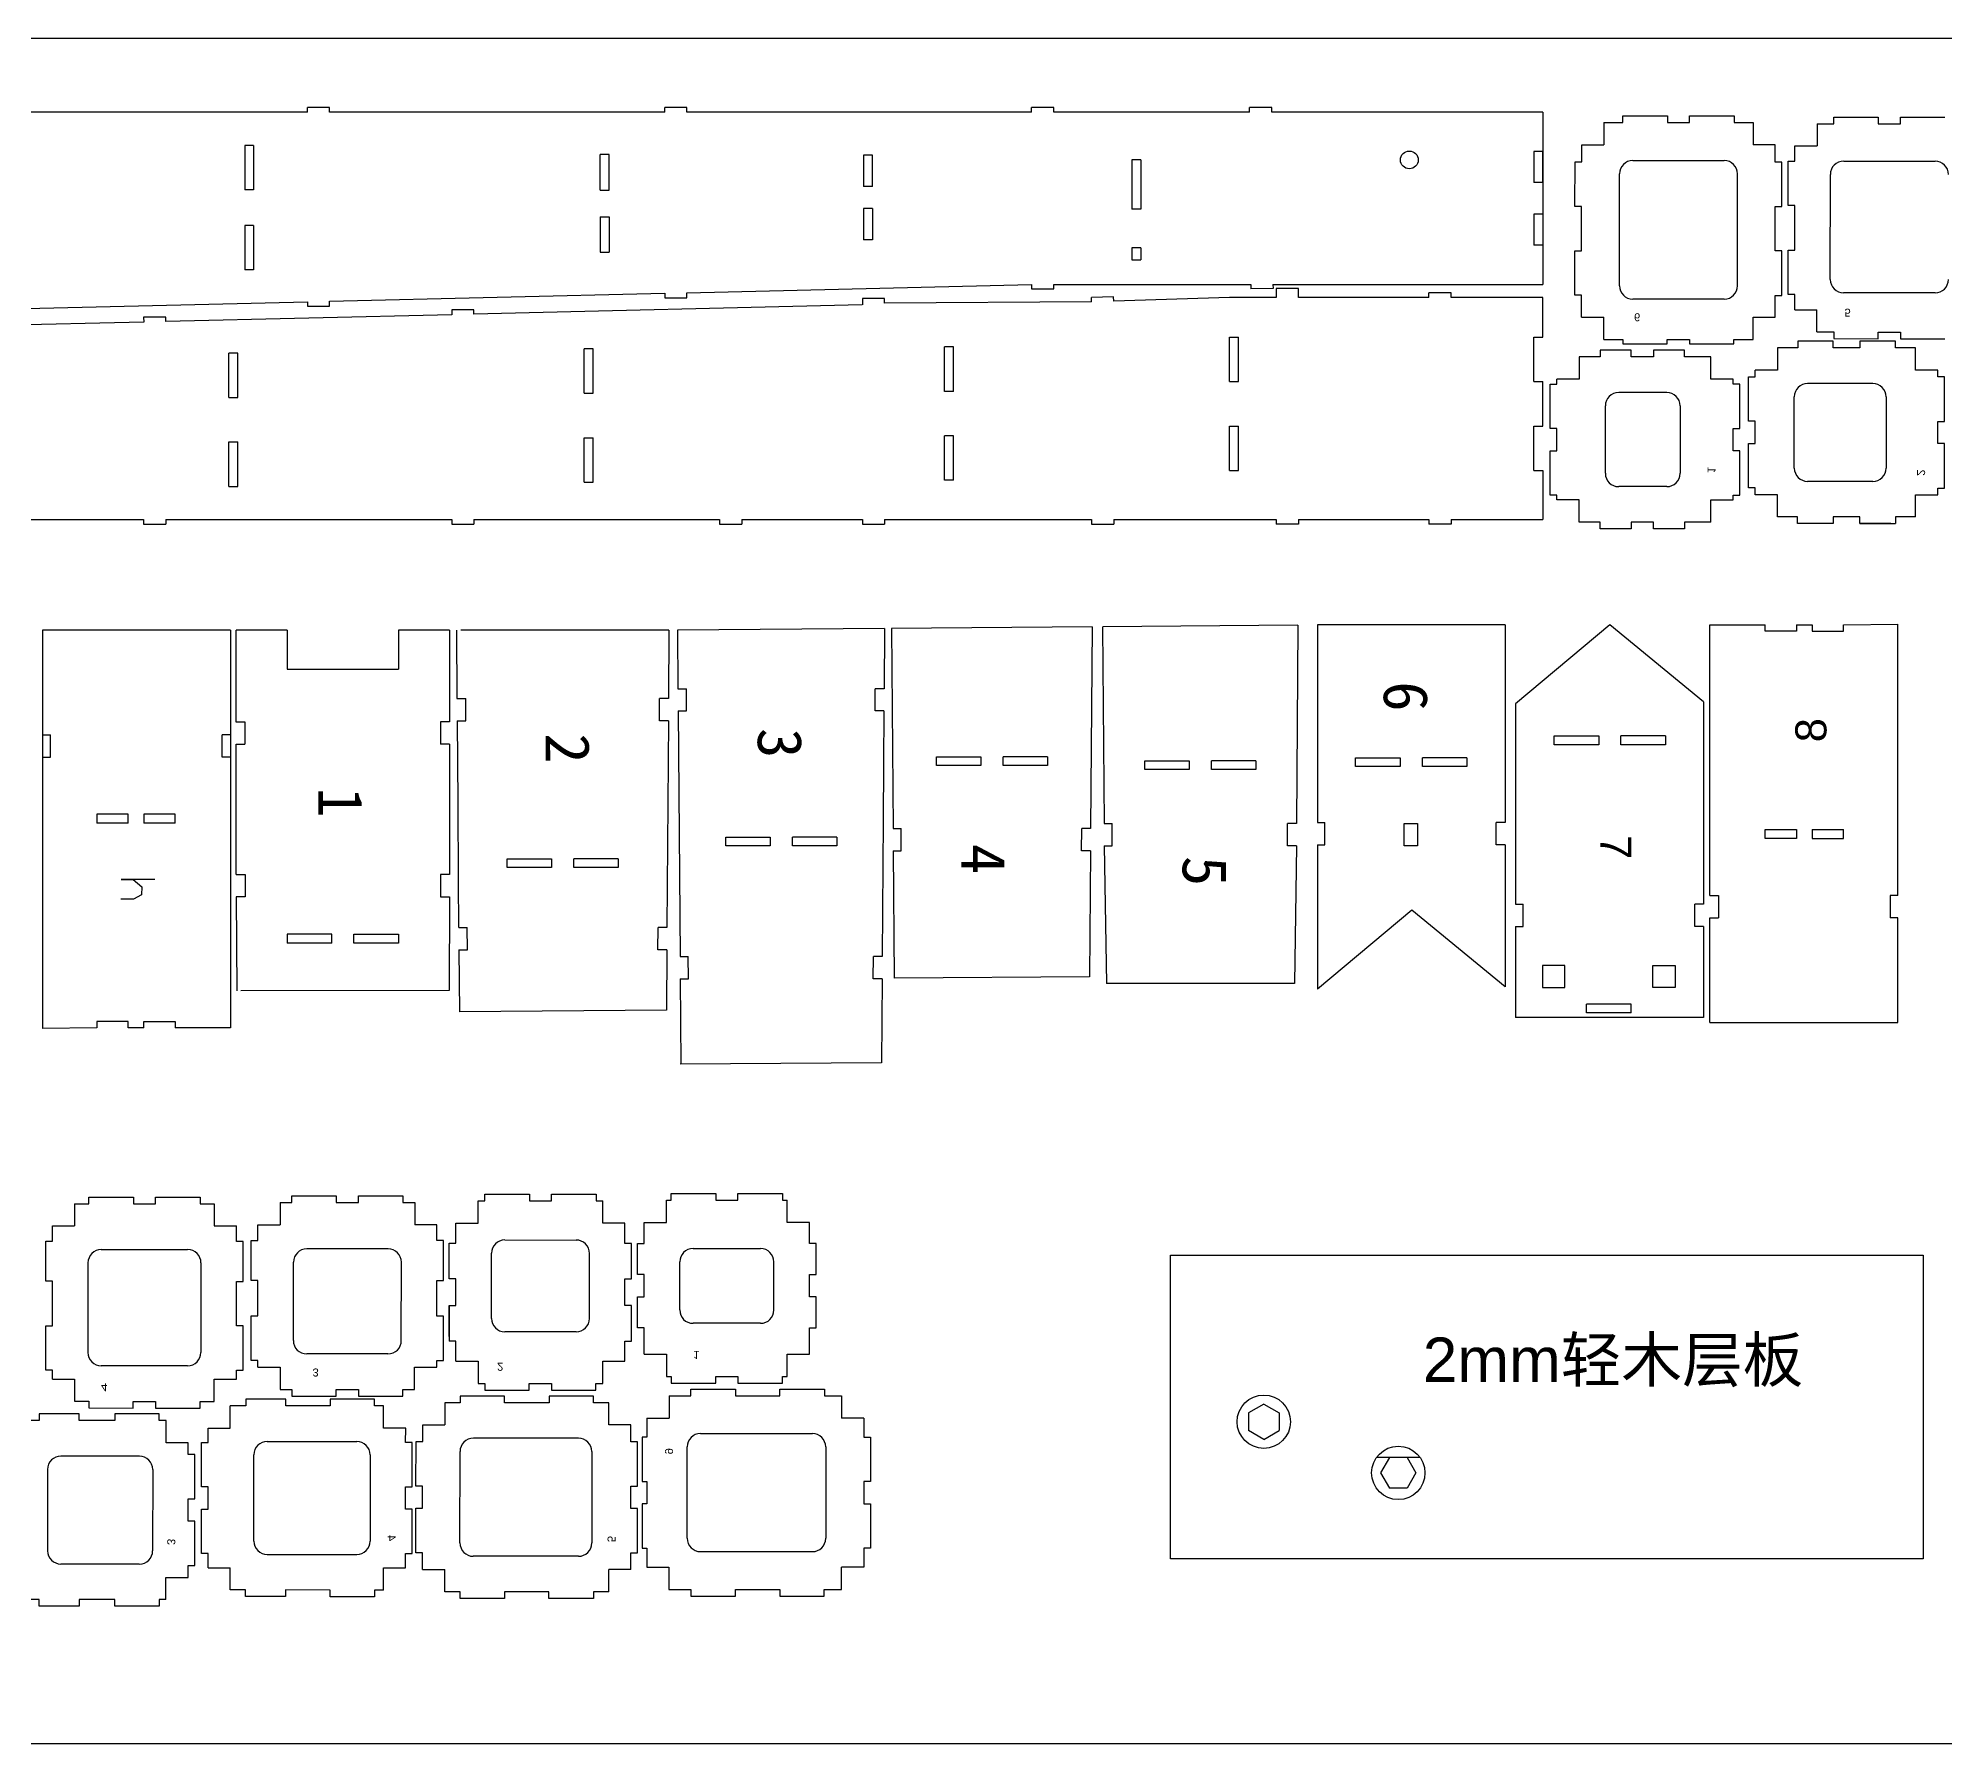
# Model space of a CAD drawing. Header units: inches. Extents: x -74 to 1322, y -431 to 389.
# Drawn here: x 376.8 to 805.8, y 5.2 to 389 of the extents above; entities that cross this region are included whole.
import ezdxf

# ---------------------------------------------------------------- set-up
doc = ezdxf.new("R2010")
doc.units = ezdxf.units.IN
doc.header["$MEASUREMENT"] = 0
doc.layers.add('7', color=7, linetype='Continuous')
doc.layers.add('LAYER01', color=7, linetype='Continuous')
doc.styles.get("Standard").update_dxf_attribs({"font": 'arial.ttf'})
doc.styles.add('样式_40', font='txt', dxfattribs={"height": 10})

# ---------------------------------------------------------------- blocks, each defined once
blk = doc.blocks.new('*U1')
at = {"color": 242, "linetype": 'ByBlock', "style": '样式_40'}
blk.add_text('1', height=10, dxfattribs=at).set_placement((9540.51, 20139.99))
blk = doc.blocks.new('*U2')
at = {"color": 242, "linetype": 'ByBlock', "style": '样式_40'}
blk.add_text('2', height=10, dxfattribs=at).set_placement((9609.48, 20141.63))
blk = doc.blocks.new('*U3')
at = {"color": 242, "linetype": 'ByBlock', "style": '样式_40'}
blk.add_text('3', height=10, dxfattribs=at).set_placement((9694.21, 20140.32))
blk = doc.blocks.new('*U4')
at = {"color": 242, "linetype": 'ByBlock', "style": '样式_40'}
blk.add_text('4', height=10, dxfattribs=at).set_placement((9818.36, 20138.68))
blk = doc.blocks.new('*U5')
at = {"color": 242, "linetype": 'ByBlock', "style": '样式_40'}
blk.add_text('5', height=10, dxfattribs=at).set_placement((9900.14, 20141.63))
blk = doc.blocks.new('*U6')
at = {"color": 242, "linetype": 'ByBlock', "style": '样式_40'}
blk.add_text('6', height=10, dxfattribs=at).set_placement((9941.52, 20139.43))
blk = doc.blocks.new('*U7')
at = {"color": 244, "linetype": 'ByBlock'}
blk.add_text('7', height=7, dxfattribs=at).set_placement((10040.3, 20143.56))
blk = doc.blocks.new('*U15')
at = {"color": 244, "linetype": 'ByBlock'}
blk.add_text('8', height=7, dxfattribs=at).set_placement((10144.36, 20140.54))
blk = doc.blocks.new('*U16')
at = {"color": 244, "linetype": 'ByBlock'}
blk.add_text('3', height=1.8, dxfattribs=at).set_placement((9871.87, 19888.5))
blk = doc.blocks.new('*U17')
at = {"color": 244, "linetype": 'ByBlock'}
blk.add_text('4', height=1.8, dxfattribs=at).set_placement((9789.99, 19889.16))
blk = doc.blocks.new('*U20')
at = {"color": 244, "linetype": 'ByBlock'}
blk.add_text('2', height=1.8, dxfattribs=at).set_placement((9952.85, 19888.57))
blk = doc.blocks.new('*U21')
at = {"color": 244, "linetype": 'ByBlock'}
blk.add_text('1', height=1.8, dxfattribs=at).set_placement((10014.31, 19887.47))
blk = doc.blocks.new('*U18')
at = {"color": 244, "linetype": 'ByBlock'}
blk.add_text('5', height=1.8, dxfattribs=at).set_placement((9709.63, 19889.27))
blk = doc.blocks.new('*U19')
at = {"color": 244, "linetype": 'ByBlock'}
blk.add_text('6', height=1.8, dxfattribs=at).set_placement((9628.72, 19888.89))
blk = doc.blocks.new('*U24')
at = {"color": 244, "linetype": 'ByBlock'}
blk.add_text('5', height=1.8, dxfattribs=at).set_placement((9709.63, 19889.27))
blk = doc.blocks.new('*U25')
at = {"color": 244, "linetype": 'ByBlock'}
blk.add_text('6', height=1.8, dxfattribs=at).set_placement((9628.72, 19888.89))
blk = doc.blocks.new('*U26')
at = {"color": 244, "linetype": 'ByBlock'}
blk.add_text('2', height=1.8, dxfattribs=at).set_placement((9952.85, 19888.57))
blk = doc.blocks.new('*U27')
at = {"color": 244, "linetype": 'ByBlock'}
blk.add_text('1', height=1.8, dxfattribs=at).set_placement((10014.31, 19887.47))

msp = doc.modelspace()

# ---------------------------------------------------------------- linework, layer by layer
for p, q in [((437.41, 372.36), (437.41, 373.36)), ((442.41, 373.36), (437.41, 373.36)), ((442.41, 372.36), (442.41, 373.36)), ((517.8, 372.36), (517.8, 373.36)), ((522.8, 373.36), (517.8, 373.36)), ((522.8, 372.36), (522.8, 373.36)), ((600.32, 372.36), (600.32, 373.36)), ((605.32, 373.36), (600.32, 373.36)), ((605.32, 372.36), (605.32, 373.36)), ((649.38, 372.36), (649.38, 373.36)), ((654.38, 373.36), (649.38, 373.36)), ((654.38, 372.36), (654.38, 373.36)), ((437.41, 372.36), (364.45, 372.36)), ((517.8, 372.36), (442.41, 372.36)), ((600.32, 372.36), (522.8, 372.36)), ((649.38, 372.36), (605.32, 372.36)), ((715.33, 372.36), (654.38, 372.36)), ((715.33, 372.36), (715.33, 365.2)), ((729.08, 370.01), (733.36, 370.01)), ((729.08, 370.01), (729.08, 365.01)), ((733.36, 370.01), (733.36, 371.51)), ((733.36, 371.51), (743.36, 371.5)), ((743.36, 371.5), (743.36, 370)), ((743.36, 370), (748.36, 370)), ((748.36, 370), (748.36, 371.5)), ((748.36, 371.5), (758.36, 371.5)), ((758.36, 371.5), (758.36, 370)), ((758.36, 370), (762.64, 370)), ((762.64, 370), (762.64, 365)), ((777.02, 369.74), (780.8, 369.74)), ((777.02, 369.74), (777.02, 364.74)), ((780.8, 369.74), (780.8, 371.24)), ((780.8, 371.24), (790.8, 371.24)), ((790.8, 371.24), (790.8, 369.74)), ((790.8, 369.74), (795.8, 369.73)), ((795.8, 369.73), (795.8, 371.23)), ((795.8, 371.23), (805.8, 371.23)), ((423.3, 364.86), (423.3, 354.86)), ((425.3, 364.86), (423.3, 364.86)), ((425.3, 364.86), (425.3, 354.86)), ((724.08, 365.01), (729.08, 365.01)), ((724.08, 361.15), (724.08, 365.01)), ((767.64, 365), (762.64, 365)), ((767.64, 361.13), (767.64, 365)), ((772.02, 364.74), (777.02, 364.74)), ((772.02, 361.32), (772.02, 364.74)), ((624.88, 361.6), (622.88, 361.6)), ((722.57, 351.15), (722.58, 361.15)), ((722.58, 361.15), (724.08, 361.15)), ((735.58, 361.45), (756.14, 361.45)), ((769.14, 361.13), (767.64, 361.13)), ((769.13, 351.13), (769.14, 361.13)), ((770.51, 351.32), (770.52, 361.32)), ((770.52, 361.32), (772.02, 361.32)), ((783.02, 361.33), (803.58, 361.32)), ((715.33, 356.53), (713.33, 356.53)), ((732.57, 333.29), (732.58, 358.46)), ((759.13, 333.28), (759.14, 358.45)), ((780.01, 334.69), (780.02, 358.33)), ((425.3, 354.86), (423.3, 354.86)), ((503.27, 354.82), (505.27, 354.82)), ((564.52, 355.64), (562.52, 355.64)), ((503.27, 348.82), (505.27, 348.82)), ((564.52, 350.64), (562.52, 350.64)), ((715.33, 349.42), (713.33, 349.42)), ((724.07, 351.15), (722.57, 351.15)), ((724.07, 341.15), (724.07, 351.15)), ((767.63, 341.13), (767.63, 351.13)), ((767.63, 351.13), (769.13, 351.13)), ((772.01, 351.32), (770.51, 351.32)), ((772.01, 341.32), (772.01, 351.32)), ((425.3, 346.86), (423.3, 346.86)), ((423.3, 346.86), (423.3, 336.86)), ((425.3, 346.86), (425.3, 336.86)), ((624.88, 341.83), (622.88, 341.83)), ((722.57, 331.15), (722.57, 341.15)), ((722.57, 341.15), (724.07, 341.15)), ((769.13, 341.13), (767.63, 341.13)), ((769.13, 331.13), (769.13, 341.13)), ((770.51, 331.32), (770.51, 341.32)), ((770.51, 341.32), (772.01, 341.32)), ((425.3, 336.86), (423.3, 336.86)), ((618.77, 330.83), (613.77, 330.67)), ((618.77, 330.83), (613.77, 330.67)), ((613.8, 329.67), (613.77, 330.67)), ((613.8, 329.67), (613.77, 330.67)), ((618.8, 329.83), (618.77, 330.83)), ((644.88, 330.67), (618.8, 329.83)), ((655.36, 330.67), (644.88, 330.67)), ((649.62, 333.59), (649.64, 332.59)), ((654.64, 332.67), (649.64, 332.59)), ((654.62, 333.59), (654.64, 332.67)), ((660.35, 332.67), (655.36, 332.67)), ((655.36, 332.67), (655.36, 330.67)), ((660.35, 330.67), (660.35, 332.67)), ((689.69, 330.67), (660.35, 330.67)), ((694.69, 331.67), (689.69, 331.67)), ((689.69, 330.67), (689.69, 331.67)), ((694.69, 330.67), (694.69, 331.67)), ((715.33, 330.67), (694.69, 330.67)), ((715.33, 321.73), (715.33, 330.67)), ((724.07, 331.15), (722.57, 331.15)), ((724.07, 326.21), (724.07, 331.15)), ((767.63, 326.19), (767.63, 331.13)), ((767.63, 331.13), (769.13, 331.13)), ((772.01, 331.32), (770.51, 331.32)), ((772.01, 327.89), (772.01, 331.32)), ((803.57, 331.68), (783.01, 331.69)), ((613.8, 329.67), (567.26, 329.39)), ((724.07, 326.21), (729.07, 326.21)), ((729.06, 321.21), (729.07, 326.21)), ((756.13, 330.28), (735.57, 330.28)), ((762.62, 321.19), (762.63, 326.19)), ((762.63, 326.19), (767.63, 326.19)), ((772.01, 327.89), (777.01, 327.89)), ((777, 322.89), (777.01, 327.89)), ((644.88, 321.73), (646.88, 321.73)), ((644.88, 311.73), (644.88, 321.73)), ((646.88, 311.73), (646.88, 321.73)), ((713.33, 321.73), (715.33, 321.73)), ((713.33, 311.73), (713.33, 321.73)), ((777, 322.89), (780.78, 322.89)), ((780.78, 322.89), (780.78, 321.39)), ((790.78, 321.38), (790.78, 322.88)), ((790.78, 322.88), (795.78, 322.88)), ((795.78, 322.88), (795.78, 321.38)), ((419.74, 308.14), (419.74, 318.14)), ((421.74, 308.14), (421.74, 318.14)), ((499.7, 309.1), (499.7, 319.1)), ((501.7, 309.1), (501.7, 319.1)), ((582.74, 319.53), (580.74, 319.53)), ((580.74, 309.53), (580.74, 319.53)), ((582.74, 309.53), (582.74, 319.53)), ((735.24, 318.77), (728.24, 318.77)), ((728.24, 318.77), (728.24, 317.27)), ((729.06, 321.21), (733.34, 321.2)), ((733.34, 321.2), (733.34, 320.2)), ((733.34, 320.2), (743.34, 320.2)), ((735.24, 317.27), (735.24, 318.77)), ((747.24, 318.77), (740.24, 318.77)), ((740.24, 318.77), (740.24, 317.27)), ((743.34, 320.2), (743.34, 321.2)), ((743.34, 321.2), (748.34, 321.2)), ((747.24, 317.27), (747.24, 318.77)), ((748.34, 321.2), (748.34, 320.2)), ((748.34, 320.2), (758.34, 320.2)), ((758.34, 320.2), (758.34, 321.2)), ((758.34, 321.2), (762.62, 321.19)), ((768.13, 319.3), (768.12, 314.3)), ((772.67, 319.3), (768.13, 319.3)), ((780.67, 320.79), (772.67, 320.8)), ((772.67, 320.8), (772.67, 319.3)), ((780.67, 319.29), (780.67, 320.79)), ((786.67, 319.29), (780.67, 319.29)), ((780.78, 321.39), (790.78, 321.38)), ((794.67, 320.79), (786.67, 320.79)), ((786.67, 320.79), (786.67, 319.29)), ((794.67, 319.29), (794.67, 320.79)), ((799.19, 319.29), (794.67, 319.29)), ((795.78, 321.38), (805.78, 321.38)), ((799.18, 314.29), (799.19, 319.29)), ((728.24, 317.27), (723.52, 317.27)), ((723.52, 317.27), (723.52, 312.27)), ((740.24, 317.27), (735.24, 317.27)), ((753.15, 317.27), (747.24, 317.27)), ((753.15, 312.27), (753.15, 317.27)), ((768.12, 314.3), (763.12, 314.3)), ((763.12, 312.79), (763.12, 314.3)), ((804.18, 314.29), (799.18, 314.29)), ((804.18, 312.78), (804.18, 314.29)), ((499.7, 309.1), (501.7, 309.1)), ((582.74, 309.53), (580.74, 309.53)), ((644.88, 311.73), (646.88, 311.73)), ((713.33, 311.73), (715.33, 311.73)), ((715.33, 301.73), (715.33, 311.73)), ((717.02, 301.18), (717.02, 311.18)), ((717.02, 311.18), (718.52, 311.18)), ((723.52, 312.27), (718.52, 312.27)), ((718.52, 311.18), (718.52, 312.27)), ((743.21, 309.27), (732.4, 309.27)), ((758.15, 312.27), (753.15, 312.27)), ((758.15, 311.18), (758.15, 312.27)), ((759.65, 311.18), (758.15, 311.18)), ((759.65, 301.18), (759.65, 311.18)), ((761.62, 302.79), (761.62, 312.79)), ((761.62, 312.79), (763.12, 312.79)), ((789.57, 311.29), (774.92, 311.3)), ((805.68, 312.78), (804.18, 312.78)), ((805.68, 302.78), (805.68, 312.78)), ((419.74, 308.14), (421.74, 308.14)), ((729.4, 291.09), (729.4, 306.27)), ((746.21, 306.27), (746.21, 291.09)), ((771.91, 292.28), (771.91, 308.3)), ((792.56, 308.29), (792.56, 292.27)), ((644.88, 291.73), (644.88, 301.73)), ((644.88, 301.73), (646.88, 301.73)), ((646.88, 291.73), (646.88, 301.73)), ((713.33, 291.73), (713.33, 301.73)), ((713.33, 301.73), (715.33, 301.73)), ((718.52, 301.18), (717.02, 301.18)), ((718.52, 296.18), (718.52, 301.18)), ((758.15, 296.18), (758.15, 301.18)), ((758.15, 301.18), (759.65, 301.18)), ((763.12, 302.79), (761.62, 302.79)), ((763.12, 297.79), (763.12, 302.79)), ((804.18, 297.78), (804.18, 302.78)), ((804.18, 302.78), (805.68, 302.78)), ((419.74, 288.14), (419.74, 298.14)), ((419.74, 298.14), (421.74, 298.14)), ((421.74, 288.14), (421.74, 298.14)), ((499.7, 289.1), (499.7, 299.1)), ((499.7, 299.1), (501.7, 299.1)), ((501.7, 289.1), (501.7, 299.1)), ((580.74, 289.53), (580.74, 299.53)), ((582.74, 299.53), (580.74, 299.53)), ((582.74, 289.53), (582.74, 299.53)), ((717.02, 286.18), (717.02, 296.18)), ((717.02, 296.18), (718.52, 296.18)), ((759.65, 296.18), (758.15, 296.18)), ((759.65, 286.18), (759.65, 296.18)), ((761.61, 287.79), (761.62, 297.79)), ((761.62, 297.79), (763.12, 297.79)), ((805.68, 297.78), (804.18, 297.78)), ((805.68, 287.78), (805.68, 297.78)), ((644.88, 291.73), (646.88, 291.73)), ((713.33, 291.73), (715.33, 291.73)), ((715.33, 291.73), (715.33, 280.67)), ((419.74, 288.14), (421.74, 288.14)), ((499.7, 289.1), (501.7, 289.1)), ((582.74, 289.53), (580.74, 289.53)), ((743.21, 288.09), (732.4, 288.09)), ((763.11, 287.79), (761.61, 287.79)), ((763.11, 286.28), (763.11, 287.79)), ((789.56, 289.27), (774.91, 289.28)), ((804.17, 286.27), (804.18, 287.78)), ((804.18, 287.78), (805.68, 287.78)), ((718.52, 286.18), (717.02, 286.18)), ((718.52, 285.09), (718.52, 286.18)), ((723.52, 285.09), (718.52, 285.09)), ((723.52, 280.09), (723.52, 285.09)), ((753.15, 280.09), (753.15, 285.09)), ((753.15, 285.09), (758.15, 285.09)), ((758.15, 285.09), (758.15, 286.18)), ((758.15, 286.18), (759.65, 286.18)), ((768.11, 286.28), (763.11, 286.28)), ((768.11, 281.28), (768.11, 286.28)), ((799.17, 281.27), (799.17, 286.27)), ((799.17, 286.27), (804.17, 286.27)), ((327.6, 280.67), (400.56, 280.67)), ((400.56, 280.67), (400.56, 279.67)), ((400.56, 279.67), (405.56, 279.67)), ((405.56, 280.67), (469.86, 280.67)), ((405.56, 280.67), (405.56, 279.67)), ((469.86, 280.67), (469.86, 279.67)), ((469.86, 279.67), (474.86, 279.67)), ((474.86, 280.67), (474.86, 279.67)), ((474.86, 280.67), (530.1, 280.67)), ((530.1, 280.67), (530.1, 279.67)), ((530.1, 279.67), (535.1, 279.67)), ((535.1, 280.67), (562.26, 280.67)), ((535.1, 280.67), (535.1, 279.67)), ((562.26, 280.67), (562.26, 279.67)), ((562.26, 279.67), (567.26, 279.67)), ((567.26, 280.67), (613.8, 280.67)), ((567.26, 280.67), (567.26, 279.67)), ((613.8, 280.67), (613.8, 279.67)), ((613.8, 279.67), (618.8, 279.67)), ((618.8, 280.67), (655.35, 280.67)), ((618.8, 280.67), (618.8, 279.67)), ((655.35, 280.67), (655.35, 279.67)), ((660.35, 279.67), (655.35, 279.67)), ((660.35, 280.67), (689.69, 280.67)), ((660.35, 280.67), (660.35, 279.67)), ((689.69, 280.67), (689.69, 279.67)), ((694.69, 279.67), (689.69, 279.67)), ((694.69, 280.67), (715.33, 280.67)), ((694.69, 280.67), (694.69, 279.67)), ((728.24, 280.09), (723.52, 280.09)), ((728.24, 278.59), (728.24, 280.09)), ((740.24, 280.09), (735.24, 280.09)), ((735.24, 280.09), (735.24, 278.59)), ((740.24, 278.59), (740.24, 280.09)), ((753.15, 280.09), (747.24, 280.09)), ((747.24, 280.09), (747.24, 278.59)), ((772.65, 281.28), (768.11, 281.28)), ((772.65, 279.78), (772.65, 281.28)), ((780.65, 279.77), (772.65, 279.78)), ((786.65, 281.27), (780.65, 281.27)), ((780.65, 281.27), (780.65, 279.77)), ((786.65, 279.77), (786.65, 281.27)), ((793.65, 279.77), (786.65, 279.77)), ((799.17, 281.27), (794.65, 281.27)), ((794.65, 281.27), (794.65, 279.77)), ((735.24, 278.59), (728.24, 278.59)), ((747.24, 278.59), (740.24, 278.59)), ((420.12, 255.81), (377.83, 255.81)), ((432.88, 255.81), (421.38, 255.81)), ((421.38, 235.18), (421.38, 255.81)), ((432.88, 255.81), (432.88, 247.01)), ((469.38, 255.81), (457.88, 255.81)), ((457.88, 255.81), (457.88, 247.01)), ((469.38, 255.81), (469.38, 235.18)), ((470.96, 255.81), (471.04, 240.42)), ((518.73, 255.83), (471.9, 255.82)), ((518.73, 255.83), (518.66, 240.42)), ((567.24, 256.19), (520.67, 255.83)), ((520.67, 255.83), (520.77, 242.62)), ((567.24, 256.19), (567.15, 242.62)), ((613.93, 256.55), (568.8, 256.21)), ((568.8, 256.21), (569.15, 211.15)), ((613.93, 256.55), (613.61, 211.15)), ((616.29, 256.55), (616.64, 212.27)), ((660.25, 256.89), (616.35, 256.55)), ((660.25, 256.89), (659.94, 212.27)), ((706.9, 257.01), (664.62, 257.01)), ((730.41, 257.01), (709.16, 239.21)), ((751.45, 239.71), (730.41, 257.01)), ((752.91, 257.01), (765.37, 256.98)), ((765.37, 255.57), (765.37, 256.98)), ((772.41, 255.57), (765.37, 255.57)), ((772.41, 256.98), (772.41, 255.57)), ((775.94, 256.98), (775.94, 255.57)), ((775.94, 255.57), (782.98, 255.57)), ((782.98, 255.57), (782.98, 256.98)), ((432.88, 247.01), (457.88, 247.01)), ((471.04, 240.42), (473.03, 240.42)), ((473.03, 235.42), (473.03, 240.42)), ((518.66, 240.42), (516.62, 240.42)), ((516.62, 235.42), (516.62, 240.42)), ((520.77, 242.62), (522.71, 242.62)), ((522.71, 237.62), (522.71, 242.62)), ((567.15, 242.62), (565.11, 242.62)), ((565.11, 237.62), (565.11, 242.62)), ((520.81, 237.62), (522.71, 237.62)), ((520.81, 237.62), (521.24, 182.37)), ((567.11, 237.62), (565.11, 237.62)), ((567.11, 237.62), (567.03, 225.68)), ((377.83, 232.24), (379.59, 232.24)), ((379.59, 227.24), (379.59, 232.24)), ((420.12, 232.24), (418.19, 232.24)), ((418.19, 227.24), (418.19, 232.24)), ((421.33, 235.18), (423.33, 235.18)), ((423.33, 235.18), (423.33, 230.18)), ((469.38, 235.18), (467.38, 235.18)), ((467.38, 235.18), (467.38, 230.18)), ((471.08, 235.42), (471.21, 216.97)), ((471.08, 235.42), (473.03, 235.42)), ((518.62, 235.42), (516.62, 235.42)), ((518.62, 235.42), (518.29, 188.88)), ((717.9, 230.04), (717.9, 232.04)), ((717.9, 232.04), (727.9, 232.04)), ((727.9, 232.04), (727.9, 230.04)), ((732.9, 230.04), (732.9, 232.04)), ((742.9, 232.04), (732.9, 232.04)), ((742.9, 232.04), (742.9, 230.04)), ((421.38, 200.83), (421.38, 230.18)), ((421.38, 230.18), (423.33, 230.18)), ((469.38, 230.18), (467.38, 230.18)), ((469.38, 230.18), (469.38, 200.83)), ((727.9, 230.04), (717.9, 230.04)), ((742.9, 230.04), (732.9, 230.04)), ((377.83, 227.24), (379.59, 227.24)), ((420.12, 227.24), (418.19, 227.24)), ((567.03, 225.68), (566.94, 213.01)), ((578.9, 225.33), (578.9, 227.33)), ((578.9, 227.33), (588.9, 227.33)), ((588.9, 225.33), (578.9, 225.33)), ((588.9, 227.33), (588.9, 225.33)), ((593.9, 225.33), (593.9, 227.33)), ((603.9, 227.33), (593.9, 227.33)), ((603.9, 225.33), (593.9, 225.33)), ((603.9, 227.33), (603.9, 225.33)), ((625.78, 224.43), (625.78, 226.43)), ((625.78, 226.43), (635.78, 226.43)), ((635.78, 224.43), (625.78, 224.43)), ((635.78, 226.43), (635.78, 224.43)), ((640.78, 224.43), (640.78, 226.43)), ((650.78, 226.43), (640.78, 226.43)), ((650.78, 224.43), (640.78, 224.43)), ((650.78, 226.43), (650.78, 224.43)), ((673.23, 225.1), (673.23, 227.1)), ((673.23, 227.1), (683.23, 227.1)), ((683.23, 225.1), (673.23, 225.1)), ((683.23, 227.1), (683.23, 225.1)), ((688.23, 225.1), (688.23, 227.1)), ((698.23, 227.1), (688.23, 227.1)), ((698.23, 225.1), (688.23, 225.1)), ((698.23, 227.1), (698.23, 225.1)), ((471.21, 216.97), (471.33, 199.38)), ((397.09, 214.39), (390.04, 214.39)), ((397.09, 212.39), (390.04, 212.39)), ((397.09, 212.39), (397.09, 214.39)), ((407.66, 214.39), (400.61, 214.39)), ((407.66, 212.39), (400.61, 212.39)), ((407.66, 212.39), (407.66, 214.39)), ((566.94, 213.01), (566.73, 182.37)), ((569.15, 211.15), (570.97, 211.15)), ((571.01, 206.15), (570.97, 211.15)), ((611.58, 206.15), (611.61, 211.15)), ((613.61, 211.15), (611.61, 211.15)), ((616.64, 212.27), (618.45, 212.27)), ((618.45, 207.27), (618.45, 212.27)), ((659.94, 212.27), (657.9, 212.27)), ((657.9, 207.27), (657.9, 212.27)), ((664.62, 212.5), (666.33, 212.5)), ((666.33, 207.5), (666.33, 212.5)), ((706.9, 212.5), (704.87, 212.5)), ((704.87, 207.5), (704.87, 212.5)), ((765.37, 208.96), (765.37, 210.96)), ((765.37, 210.96), (772.41, 210.96)), ((772.41, 210.96), (772.41, 208.96)), ((775.94, 210.96), (775.94, 208.96)), ((775.94, 210.96), (782.98, 210.96)), ((531.52, 207.26), (531.52, 209.26)), ((531.52, 209.26), (541.52, 209.26)), ((541.52, 207.26), (531.52, 207.26)), ((541.52, 209.26), (541.52, 207.26)), ((546.52, 207.26), (546.52, 209.26)), ((556.52, 209.26), (546.52, 209.26)), ((556.52, 207.26), (546.52, 207.26)), ((556.52, 209.26), (556.52, 207.26)), ((569.19, 206.15), (571.01, 206.15)), ((569.19, 206.15), (569.41, 177.47)), ((613.57, 206.15), (611.58, 206.15)), ((613.57, 206.15), (613.37, 177.8)), ((616.68, 207.27), (618.45, 207.27)), ((616.68, 207.27), (617.17, 176.34)), ((659.9, 207.27), (657.9, 207.27)), ((659.9, 207.27), (659.45, 176.33)), ((664.62, 207.5), (666.33, 207.5)), ((706.9, 207.5), (704.87, 207.5)), ((772.41, 208.96), (765.37, 208.96)), ((775.94, 208.96), (782.98, 208.96)), ((482.34, 202.38), (482.34, 204.38)), ((482.34, 204.38), (492.34, 204.38)), ((492.34, 202.38), (482.34, 202.38)), ((492.34, 204.38), (492.34, 202.38)), ((497.34, 202.38), (497.34, 204.38)), ((507.34, 204.38), (497.34, 204.38)), ((507.34, 202.38), (497.34, 202.38)), ((507.34, 204.38), (507.34, 202.38)), ((421.38, 200.83), (423.38, 200.83)), ((423.38, 200.83), (423.38, 195.83)), ((469.38, 200.83), (467.38, 200.83)), ((467.38, 200.83), (467.38, 195.83)), ((471.33, 199.38), (471.41, 188.88)), ((423.38, 195.83), (421.38, 195.83)), ((421.38, 195.83), (421.5, 174.68)), ((467.38, 195.83), (469.38, 195.83)), ((469.38, 195.83), (469.28, 174.7)), ((709.16, 194.16), (710.95, 194.16)), ((710.95, 189.16), (710.95, 194.16)), ((751.45, 194.16), (749.53, 194.16)), ((749.53, 189.16), (749.53, 194.16)), ((752.91, 196.11), (754.83, 196.11)), ((754.83, 196.11), (754.83, 191.11)), ((795.19, 196.11), (793.44, 196.11)), ((793.44, 196.11), (793.44, 191.11)), ((471.44, 188.88), (473.36, 188.88)), ((473.39, 183.88), (473.36, 188.88)), ((516.26, 183.88), (516.29, 188.88)), ((518.29, 188.88), (516.29, 188.88)), ((685.87, 192.82), (664.62, 175.03)), ((706.9, 175.53), (685.87, 192.82)), ((709.16, 189.16), (710.95, 189.16)), ((751.45, 189.16), (749.53, 189.16)), ((752.91, 191.11), (754.83, 191.11)), ((795.19, 191.11), (793.44, 191.11)), ((442.88, 187.37), (432.88, 187.37)), ((432.88, 187.37), (432.88, 185.37)), ((442.88, 185.37), (432.88, 185.37)), ((442.88, 185.37), (442.88, 187.37)), ((447.88, 185.37), (447.88, 187.37)), ((447.88, 187.37), (457.88, 187.37)), ((457.88, 185.37), (447.88, 185.37)), ((457.88, 187.37), (457.88, 185.37)), ((471.48, 183.88), (473.39, 183.88)), ((471.48, 183.88), (471.59, 169.95)), ((518.26, 183.88), (516.26, 183.88)), ((518.26, 183.88), (518.16, 170.31)), ((521.24, 182.37), (523.1, 182.37)), ((523.14, 177.37), (523.1, 182.37)), ((564.7, 177.37), (564.73, 182.37)), ((566.73, 182.37), (564.73, 182.37)), ((521.28, 177.37), (523.14, 177.37)), ((521.28, 177.37), (521.43, 158.13)), ((566.69, 177.37), (564.7, 177.37)), ((566.69, 177.37), (566.55, 158.48)), ((613.37, 177.81), (569.47, 177.47)), ((659.45, 176.33), (617.17, 176.33)), ((469.28, 174.7), (422.44, 174.68)), ((725.18, 169.68), (725.18, 171.68)), ((735.18, 169.68), (735.18, 171.68)), ((397.09, 167.78), (390.04, 167.78)), ((390.04, 167.78), (390.04, 166.37)), ((397.09, 166.37), (397.09, 167.78)), ((400.61, 166.37), (400.61, 167.78)), ((400.61, 167.78), (407.66, 167.78)), ((407.66, 167.78), (407.66, 166.37)), ((518.16, 170.31), (471.59, 169.95)), ((751.45, 168.67), (709.16, 168.67)), ((735.18, 169.68), (725.18, 169.68)), ((752.91, 167.54), (795.19, 167.54)), ((420.12, 166.35), (407.66, 166.37)), ((566.55, 158.48), (521.27, 158.13)), ((477.34, 127.39), (477.34, 128.89)), ((477.34, 128.89), (487.34, 128.89)), ((487.34, 128.89), (487.34, 127.39)), ((492.34, 127.39), (492.34, 128.89)), ((492.34, 128.89), (502.34, 128.89)), ((502.34, 128.89), (502.34, 127.39)), ((519.26, 127.54), (519.26, 129.04)), ((519.26, 129.04), (529.26, 129.04)), ((529.26, 129.04), (529.26, 127.54)), ((534.26, 127.54), (534.26, 129.04)), ((534.26, 129.04), (544.26, 129.04)), ((544.26, 129.04), (544.26, 127.54)), ((385.04, 126.76), (388.25, 126.76)), ((385.04, 126.76), (385.04, 121.76)), ((388.25, 126.76), (388.25, 128.26)), ((388.25, 128.26), (398.25, 128.26)), ((398.25, 128.26), (398.25, 126.76)), ((398.25, 126.76), (403.25, 126.76)), ((403.25, 126.76), (403.25, 128.26)), ((403.25, 128.26), (413.25, 128.25)), ((413.25, 128.25), (413.25, 126.75)), ((413.25, 126.75), (416.46, 126.75)), ((416.46, 126.75), (416.46, 121.75)), ((431.26, 127.01), (433.9, 127.01)), ((431.26, 127.01), (431.26, 122.01)), ((433.9, 127.01), (433.9, 128.51)), ((433.9, 128.51), (443.9, 128.51)), ((443.9, 128.51), (443.9, 127.01)), ((443.9, 127.01), (448.9, 127)), ((448.9, 127), (448.9, 128.5)), ((448.9, 128.5), (458.9, 128.5)), ((458.9, 128.5), (458.9, 127)), ((458.9, 127), (461.54, 127)), ((461.54, 127), (461.54, 122)), ((475.82, 122.39), (475.83, 127.39)), ((475.83, 127.39), (477.34, 127.39)), ((487.34, 127.39), (492.34, 127.39)), ((502.34, 127.39), (503.85, 127.38)), ((503.84, 122.38), (503.85, 127.38)), ((518.17, 122.54), (518.17, 127.54)), ((518.17, 127.54), (519.26, 127.54)), ((529.26, 127.54), (534.26, 127.54)), ((544.26, 127.54), (545.35, 127.54)), ((545.35, 122.54), (545.35, 127.54)), ((380.04, 121.76), (385.04, 121.76)), ((380.04, 118.3), (380.04, 121.76)), ((416.46, 121.75), (421.46, 121.75)), ((421.46, 118.28), (421.46, 121.75)), ((426.26, 122.01), (431.26, 122.01)), ((426.26, 118.51), (426.26, 122.01)), ((466.54, 122), (461.54, 122)), ((466.54, 118.49), (466.54, 122)), ((470.82, 122.4), (475.82, 122.39)), ((470.82, 117.85), (470.82, 122.4)), ((508.84, 122.38), (503.84, 122.38)), ((508.84, 117.84), (508.84, 122.38)), ((513.17, 122.54), (518.17, 122.54)), ((513.17, 117.82), (513.17, 122.54)), ((550.35, 122.54), (545.35, 122.54)), ((550.35, 117.82), (550.35, 122.54)), ((378.54, 109.3), (378.54, 118.3)), ((378.54, 118.3), (380.04, 118.3)), ((391.04, 116.45), (410.46, 116.44)), ((422.96, 118.28), (421.46, 118.28)), ((422.96, 109.28), (422.96, 118.28)), ((424.75, 109.51), (424.76, 118.51)), ((424.76, 118.51), (426.26, 118.51)), ((455.54, 116.62), (437.26, 116.62)), ((468.04, 118.49), (466.54, 118.49)), ((468.03, 109.49), (468.04, 118.49)), ((469.32, 109.86), (469.32, 117.86)), ((469.32, 117.86), (470.82, 117.85)), ((481.82, 118.6), (497.84, 118.59)), ((510.34, 117.84), (508.84, 117.84)), ((510.34, 109.84), (510.34, 117.84)), ((511.67, 110.82), (511.67, 117.82)), ((511.67, 117.82), (513.17, 117.82)), ((524.17, 116.66), (539.35, 116.66)), ((551.85, 117.82), (550.35, 117.82)), ((551.85, 110.82), (551.85, 117.82)), ((388.04, 113.45), (388.03, 93.31)), ((413.46, 113.44), (413.45, 93.3)), ((434.25, 95.98), (434.26, 113.63)), ((458.53, 95.97), (458.54, 113.62)), ((478.82, 100.95), (478.82, 115.6)), ((500.84, 100.94), (500.84, 115.59)), ((521.17, 102.85), (521.17, 113.66)), ((542.35, 102.85), (542.35, 113.66)), ((380.04, 109.3), (378.54, 109.3)), ((380.03, 99.3), (380.04, 109.3)), ((421.45, 99.28), (421.46, 109.28)), ((421.46, 109.28), (422.96, 109.28)), ((426.25, 109.51), (424.75, 109.51)), ((426.25, 101.51), (426.25, 109.51)), ((466.53, 101.49), (466.53, 109.49)), ((466.53, 109.49), (468.03, 109.49)), ((470.82, 109.85), (469.32, 109.86)), ((470.82, 103.85), (470.82, 109.85)), ((508.84, 103.84), (508.84, 109.84)), ((508.84, 109.84), (510.34, 109.84)), ((513.17, 110.82), (511.67, 110.82)), ((513.17, 105.82), (513.17, 110.82)), ((550.35, 105.82), (550.35, 110.82)), ((550.35, 110.82), (551.85, 110.82)), ((469.31, 96.86), (469.32, 103.86)), ((469.32, 103.86), (470.82, 103.85)), ((510.34, 103.84), (508.84, 103.84)), ((510.33, 95.84), (510.34, 103.84)), ((511.67, 98.82), (511.67, 105.82)), ((511.67, 105.82), (513.17, 105.82)), ((551.85, 105.82), (550.35, 105.82)), ((551.85, 98.82), (551.85, 105.82)), ((378.53, 89.3), (378.53, 99.3)), ((378.53, 99.3), (380.03, 99.3)), ((422.95, 99.28), (421.45, 99.28)), ((422.95, 89.28), (422.95, 99.28)), ((424.75, 91.51), (424.75, 101.51)), ((424.75, 101.51), (426.25, 101.51)), ((468.03, 101.49), (466.53, 101.49)), ((468.03, 91.49), (468.03, 101.49)), ((513.17, 98.82), (511.67, 98.82)), ((513.17, 92.91), (513.17, 98.82)), ((539.35, 99.85), (524.17, 99.85)), ((550.35, 92.91), (550.35, 98.82)), ((550.35, 98.82), (551.85, 98.82)), ((470.81, 95.85), (469.31, 95.86)), ((470.81, 91.34), (470.81, 95.85)), ((497.84, 97.94), (481.82, 97.95)), ((508.83, 91.32), (508.83, 95.84)), ((508.83, 95.84), (510.33, 95.84)), ((410.45, 90.3), (391.03, 90.31)), ((426.25, 91.51), (424.75, 91.51)), ((426.25, 89.98), (426.25, 91.51)), ((455.53, 92.97), (437.25, 92.97)), ((466.53, 89.96), (466.53, 91.49)), ((466.53, 91.49), (468.03, 91.49)), ((470.81, 91.34), (475.81, 91.33)), ((475.81, 91.33), (475.81, 86.33)), ((503.83, 86.32), (503.83, 91.32)), ((503.83, 91.32), (508.83, 91.32)), ((513.17, 92.91), (518.17, 92.91)), ((518.17, 92.91), (518.17, 87.91)), ((545.35, 87.91), (545.35, 92.91)), ((545.35, 92.91), (550.35, 92.91)), ((380.03, 89.3), (378.53, 89.3)), ((380.03, 87.31), (380.03, 89.3)), ((380.03, 87.31), (385.03, 87.31)), ((385.03, 87.31), (385.03, 82.31)), ((416.45, 82.3), (416.45, 87.3)), ((416.45, 87.3), (421.45, 87.29)), ((421.45, 87.29), (421.45, 89.28)), ((421.45, 89.28), (422.95, 89.28)), ((426.25, 89.98), (431.25, 89.98)), ((431.25, 89.98), (431.24, 84.98)), ((461.52, 84.97), (461.53, 89.97)), ((461.53, 89.97), (466.53, 89.96)), ((475.81, 86.33), (477.32, 86.33)), ((477.32, 86.33), (477.32, 84.83)), ((487.32, 84.83), (487.32, 86.33)), ((487.32, 86.33), (492.32, 86.33)), ((492.32, 86.33), (492.32, 84.83)), ((502.32, 84.82), (502.32, 86.32)), ((502.32, 86.32), (503.83, 86.32)), ((518.17, 87.91), (519.26, 87.91)), ((519.26, 87.91), (519.26, 86.41)), ((519.26, 86.41), (529.26, 86.41)), ((529.26, 86.41), (529.26, 87.91)), ((529.26, 87.91), (534.26, 87.91)), ((534.26, 87.91), (534.26, 86.41)), ((534.26, 86.41), (544.26, 86.41)), ((544.26, 86.41), (544.26, 87.91)), ((544.26, 87.91), (545.35, 87.91)), ((385.03, 82.31), (388.24, 82.31)), ((388.24, 82.31), (388.24, 80.81)), ((398.24, 80.8), (398.24, 82.3)), ((398.24, 82.3), (403.24, 82.3)), ((403.24, 82.3), (403.24, 80.8)), ((413.24, 80.8), (413.24, 82.3)), ((413.24, 82.3), (416.45, 82.3)), ((432.52, 82.78), (423.52, 82.78)), ((423.52, 82.78), (423.52, 81.28)), ((431.24, 84.98), (433.88, 84.98)), ((432.52, 81.28), (432.52, 82.78)), ((433.88, 84.98), (433.88, 83.48)), ((433.88, 83.48), (443.88, 83.47)), ((452.52, 82.77), (442.52, 82.77)), ((442.52, 82.77), (442.52, 81.27)), ((443.88, 83.47), (443.88, 84.97)), ((443.88, 84.97), (448.88, 84.97)), ((448.88, 84.97), (448.88, 83.47)), ((448.88, 83.47), (458.88, 83.47)), ((452.52, 81.27), (452.52, 82.77)), ((458.88, 83.47), (458.88, 84.97)), ((458.88, 84.97), (461.52, 84.97)), ((471.77, 82), (468.34, 82)), ((468.34, 82), (468.34, 77)), ((481.77, 83.5), (471.77, 83.5)), ((471.77, 83.5), (471.77, 82)), ((477.32, 84.83), (487.32, 84.83)), ((481.77, 82), (481.77, 83.5)), ((491.77, 82), (481.77, 82)), ((501.77, 83.49), (491.77, 83.5)), ((491.77, 83.5), (491.77, 82)), ((492.32, 84.83), (502.32, 84.82)), ((501.77, 81.99), (501.77, 83.49)), ((505.19, 81.99), (501.77, 81.99)), ((505.19, 76.99), (505.19, 81.99)), ((518.76, 83.55), (518.76, 78.55)), ((518.76, 83.55), (523.7, 83.55)), ((523.7, 83.55), (523.7, 85.05)), ((523.7, 85.05), (533.7, 85.05)), ((533.7, 85.05), (533.7, 83.55)), ((533.7, 83.55), (543.7, 83.54)), ((543.7, 83.54), (543.7, 85.04)), ((543.7, 85.04), (553.7, 85.04)), ((553.7, 85.04), (553.7, 83.54)), ((553.7, 83.54), (557.56, 83.54)), ((557.56, 83.54), (557.56, 78.54)), ((377.07, 77.98), (373.57, 77.98)), ((386.07, 79.48), (377.07, 79.48)), ((377.07, 79.48), (377.07, 77.98)), ((386.07, 77.98), (386.07, 79.48)), ((394.07, 77.97), (386.07, 77.98)), ((388.24, 80.81), (398.24, 80.8)), ((404.07, 79.47), (394.07, 79.47)), ((394.07, 79.47), (394.07, 77.97)), ((403.24, 80.8), (413.24, 80.8)), ((404.07, 77.97), (404.07, 79.47)), ((405.6, 77.97), (404.07, 77.97)), ((405.6, 72.97), (405.6, 77.97)), ((420.05, 76.28), (420.05, 81.28)), ((423.52, 81.28), (420.05, 81.28)), ((442.52, 81.27), (432.52, 81.28)), ((454.51, 81.27), (452.52, 81.27)), ((454.51, 76.27), (454.51, 81.27)), ((513.76, 78.55), (513.75, 74.27)), ((513.76, 78.55), (518.76, 78.55)), ((562.56, 78.54), (557.56, 78.54)), ((562.56, 78.54), (562.56, 74.26)), ((410.6, 72.97), (405.6, 72.97)), ((410.6, 70.33), (410.6, 72.97)), ((413.55, 63.07), (413.55, 73.07)), ((413.55, 73.07), (415.05, 73.07)), ((415.05, 73.07), (415.05, 76.28)), ((415.05, 76.28), (420.05, 76.28)), ((428.36, 73.28), (448.5, 73.27)), ((459.51, 76.27), (454.51, 76.27)), ((459.5, 73.06), (459.51, 76.27)), ((461, 73.06), (459.5, 73.06)), ((461, 63.06), (461, 73.06)), ((461.83, 63.23), (461.84, 73.23)), ((461.84, 73.23), (463.34, 73.23)), ((463.34, 73.23), (463.34, 77.01)), ((463.34, 77.01), (468.34, 77)), ((498.38, 73.99), (474.74, 74)), ((510.19, 76.99), (505.19, 76.99)), ((510.19, 73.21), (510.19, 76.99)), ((511.69, 73.21), (510.19, 73.21)), ((511.69, 63.21), (511.69, 73.21)), ((513.75, 74.27), (512.75, 74.27)), ((512.75, 74.27), (512.75, 64.27)), ((525.83, 75.05), (551, 75.04)), ((562.56, 74.26), (564.06, 74.26)), ((564.06, 74.26), (564.05, 64.26)), ((399.6, 69.97), (381.95, 69.98)), ((412.1, 70.33), (410.6, 70.33)), ((412.1, 60.33), (412.1, 70.33)), ((425.36, 50.86), (425.36, 70.28)), ((451.5, 70.27), (451.5, 50.85)), ((471.73, 50.44), (471.74, 71)), ((501.38, 70.99), (501.37, 50.43)), ((522.83, 51.49), (522.83, 72.05)), ((554, 72.04), (554, 51.48)), ((378.95, 66.98), (378.94, 48.7)), ((402.6, 66.97), (402.59, 48.69)), ((410.59, 55.33), (410.6, 60.33)), ((410.6, 60.33), (412.1, 60.33)), ((415.05, 63.07), (413.55, 63.07)), ((415.04, 58.07), (415.05, 63.07)), ((459.5, 58.06), (459.5, 63.06)), ((459.5, 63.06), (461, 63.06)), ((463.33, 63.23), (461.83, 63.23)), ((463.33, 58.23), (463.33, 63.23)), ((510.18, 58.21), (510.19, 63.21)), ((510.19, 63.21), (511.69, 63.21)), ((512.75, 64.27), (513.75, 64.27)), ((513.75, 64.27), (513.75, 59.27)), ((564.05, 64.26), (562.55, 64.26)), ((562.55, 64.26), (562.55, 59.26)), ((413.54, 48.07), (413.54, 58.07)), ((413.54, 58.07), (415.04, 58.07)), ((461, 58.06), (459.5, 58.06)), ((461, 48.06), (461, 58.06)), ((461.83, 48.23), (461.83, 58.23)), ((461.83, 58.23), (463.33, 58.23)), ((511.68, 58.21), (510.18, 58.21)), ((511.68, 48.21), (511.68, 58.21)), ((512.75, 59.27), (512.74, 49.27)), ((513.75, 59.27), (512.75, 59.27)), ((562.55, 59.26), (564.05, 59.26)), ((564.05, 59.26), (564.05, 49.26)), ((412.09, 55.33), (410.59, 55.33)), ((412.09, 45.33), (412.09, 55.33)), ((415.04, 48.07), (413.54, 48.07)), ((415.04, 44.86), (415.04, 48.07)), ((428.36, 47.86), (448.5, 47.85)), ((459.49, 44.85), (459.5, 48.06)), ((459.5, 48.06), (461, 48.06)), ((463.33, 48.23), (461.83, 48.23)), ((463.32, 44.45), (463.33, 48.23)), ((498.37, 47.43), (474.73, 47.44)), ((510.18, 44.43), (510.18, 48.21)), ((510.18, 48.21), (511.68, 48.21)), ((512.74, 49.27), (513.74, 49.27)), ((513.74, 49.27), (513.74, 44.99)), ((525.82, 48.49), (550.99, 48.48)), ((564.05, 49.26), (562.55, 49.26)), ((562.55, 49.26), (562.55, 44.98)), ((399.59, 45.69), (381.94, 45.7)), ((410.59, 42.69), (410.59, 45.33)), ((410.59, 45.33), (412.09, 45.33)), ((415.04, 44.86), (420.04, 44.86)), ((420.04, 39.86), (420.04, 44.86)), ((454.49, 39.85), (454.49, 44.85)), ((454.49, 44.85), (459.49, 44.85)), ((463.32, 44.45), (468.32, 44.44)), ((468.32, 39.44), (468.32, 44.44)), ((505.18, 39.43), (505.18, 44.43)), ((510.18, 44.43), (505.18, 44.43)), ((513.74, 44.99), (518.74, 44.99)), ((518.74, 44.99), (518.74, 39.99)), ((557.54, 39.98), (557.55, 44.98)), ((562.55, 44.98), (557.55, 44.98)), ((405.59, 37.69), (405.59, 42.69)), ((405.59, 42.69), (410.59, 42.69)), ((423.5, 39.86), (420.04, 39.86)), ((423.5, 38.36), (423.5, 39.86)), ((442.5, 39.85), (432.5, 39.86)), ((432.5, 39.86), (432.5, 38.36)), ((442.5, 38.35), (442.5, 39.85)), ((454.49, 39.85), (452.5, 39.85)), ((452.5, 39.85), (452.5, 38.35)), ((471.75, 39.44), (468.32, 39.44)), ((471.75, 37.94), (471.75, 39.44)), ((491.75, 39.44), (481.75, 39.44)), ((481.75, 39.44), (481.75, 37.94)), ((491.75, 37.94), (491.75, 39.44)), ((505.18, 39.43), (501.75, 39.43)), ((501.75, 39.43), (501.75, 37.93)), ((518.74, 39.99), (523.68, 39.99)), ((523.68, 39.99), (523.68, 38.49)), ((533.68, 38.49), (533.68, 39.99)), ((533.68, 39.99), (543.68, 39.98)), ((543.68, 39.98), (543.68, 38.48)), ((553.68, 38.48), (553.68, 39.98)), ((553.68, 39.98), (557.54, 39.98)), ((377.06, 37.7), (373.55, 37.7)), ((377.06, 36.2), (377.06, 37.7)), ((386.06, 36.2), (377.06, 36.2)), ((394.06, 37.69), (386.06, 37.7)), ((386.06, 37.7), (386.06, 36.2)), ((394.06, 36.19), (394.06, 37.69)), ((404.06, 36.19), (394.06, 36.19)), ((405.59, 37.69), (404.06, 37.69)), ((404.06, 37.69), (404.06, 36.19)), ((432.5, 38.36), (423.5, 38.36)), ((452.5, 38.35), (442.5, 38.35)), ((481.75, 37.94), (471.75, 37.94)), ((501.75, 37.93), (491.75, 37.94)), ((523.68, 38.49), (533.68, 38.49)), ((543.68, 38.48), (553.68, 38.48))]:
    msp.add_line(p, q)
at = {"linetype": 'ByBlock'}
for p, q in [((715.33, 372.36), (715.33, 333.59)), ((503.27, 340.82), (505.27, 340.82)), ((622.88, 339.13), (624.88, 339.13)), ((442.38, 329.79), (517.8, 331.6)), ((517.8, 331.6), (517.8, 330.6)), ((517.8, 330.6), (522.8, 330.6)), ((522.77, 331.72), (600.32, 333.59)), ((522.8, 330.6), (522.77, 331.72)), ((567.26, 330.39), (562.26, 330.39)), ((562.26, 330.39), (562.29, 329.01)), ((567.26, 329.39), (567.26, 330.39)), ((600.32, 333.59), (600.32, 332.59)), ((600.32, 332.59), (605.32, 332.59)), ((605.32, 333.59), (649.62, 333.59)), ((605.32, 332.59), (605.32, 333.59)), ((654.62, 333.59), (715.33, 333.59)), ((364.42, 327.91), (437.41, 329.67)), ((405.56, 326.24), (400.56, 326.24)), ((400.56, 326.24), (400.59, 325.12)), ((469.89, 326.78), (405.56, 325.24)), ((405.56, 325.24), (405.56, 326.24)), ((437.41, 329.67), (437.41, 328.67)), ((437.41, 328.67), (442.41, 328.67)), ((442.41, 328.67), (442.38, 329.79)), ((474.86, 327.9), (469.86, 327.9)), ((469.86, 327.9), (469.89, 326.78)), ((562.23, 329), (474.86, 326.9)), ((474.86, 326.9), (474.86, 327.9)), ((400.59, 325.12), (327.6, 323.36)), ((421.74, 318.14), (419.74, 318.14)), ((501.7, 319.1), (499.7, 319.1)), ((377.83, 255.81), (377.83, 166.18)), ((420.12, 255.81), (420.12, 166.35)), ((664.62, 257.01), (664.62, 212.5)), ((706.9, 257.01), (706.9, 212.5)), ((752.91, 196.11), (752.91, 257.01)), ((772.41, 256.98), (775.94, 256.98)), ((782.98, 256.98), (795.19, 257.17)), ((795.19, 196.11), (795.19, 257.17)), ((709.16, 239.21), (709.16, 194.16)), ((751.45, 239.71), (751.45, 194.16)), ((390.04, 214.39), (390.04, 212.39)), ((400.61, 214.39), (400.61, 212.39)), ((782.98, 208.96), (782.98, 210.96)), ((664.62, 207.5), (664.62, 175.03)), ((706.9, 207.5), (706.9, 175.53)), ((709.16, 189.16), (709.16, 168.67)), ((751.45, 189.16), (751.45, 168.67)), ((752.91, 167.54), (752.91, 191.11)), ((795.19, 167.54), (795.19, 191.11)), ((735.18, 171.68), (725.18, 171.68)), ((390.04, 166.37), (377.83, 166.18)), ((400.61, 166.37), (397.09, 166.37))]:
    msp.add_line(p, q, dxfattribs=at)
at = {"color": 7}
for p, q in [((505.27, 362.82), (503.27, 362.82)), ((503.27, 354.82), (503.27, 362.82)), ((505.27, 354.82), (505.27, 362.82)), ((564.52, 362.64), (562.52, 362.64)), ((562.52, 362.64), (562.52, 355.64)), ((564.52, 355.64), (564.52, 362.64)), ((622.88, 361.6), (622.88, 350.49)), ((624.88, 361.6), (624.88, 350.49)), ((715.33, 363.53), (713.33, 363.53)), ((713.33, 363.53), (713.33, 356.53)), ((715.33, 356.53), (715.33, 363.53)), ((503.27, 348.82), (503.27, 340.82)), ((505.27, 348.82), (505.27, 340.82)), ((562.52, 350.64), (562.52, 343.64)), ((564.52, 350.64), (564.52, 343.64)), ((624.88, 350.49), (622.88, 350.49)), ((713.33, 349.42), (713.33, 342.42)), ((715.33, 349.42), (715.33, 342.42)), ((564.52, 343.64), (562.52, 343.64)), ((622.88, 341.83), (622.88, 339.13)), ((624.88, 341.83), (624.88, 339.13)), ((715.33, 342.42), (713.33, 342.42)), ((786.65, 279.77), (794.65, 279.77)), ((469.32, 103.86), (469.31, 95.86))]:
    msp.add_line(p, q, dxfattribs=at)
at = {"color": 1, "linetype": 'ByBlock'}
for p, q in [((403.08, 199.68), (395.51, 199.71)), ((395.51, 199.71), (398.24, 199.71)), ((398.24, 199.71), (400.13, 198.04)), ((400.13, 198.04), (400.06, 196.23)), ((398.31, 195.25), (395.44, 195.27)), ((400.06, 196.23), (398.31, 195.25))]:
    msp.add_line(p, q, dxfattribs=at)
at = {"color": 3}
msp.add_lwpolyline([(41.62, 389), (1322.26, 389), (1322.26, 5.23), (41.62, 5.23)], close=True, dxfattribs=at)
for centre, start, end in [((735.58, 358.45), 89.9791, 179.9791), ((756.14, 358.45), 359.9791, 89.9791), ((783.02, 358.33), 89.9791, 179.9791), ((803.58, 358.32), 359.9791, 89.9791), ((783.01, 334.69), 179.9791, 269.9791), ((803.57, 334.68), 269.9791, 359.9791), ((735.57, 333.28), 179.9791, 269.9791), ((756.13, 333.28), 269.9791, 359.9791), ((732.4, 306.27), 90, 180), ((743.21, 306.27), 0, 90), ((774.91, 308.3), 89.9791, 179.9791), ((789.56, 308.29), 359.9791, 89.9791), ((774.91, 292.28), 179.9791, 269.9791), ((789.56, 292.27), 269.9791, 359.9791), ((732.4, 291.09), 180, 270), ((743.21, 291.09), 270, 0), ((391.04, 113.45), 89.9791, 179.9791), ((410.46, 113.44), 359.9791, 89.9791), ((437.26, 113.62), 89.9791, 179.9791), ((455.54, 113.62), 359.9791, 89.9791), ((481.82, 115.6), 89.9791, 179.9791), ((497.84, 115.59), 359.9791, 89.9791), ((524.17, 113.66), 90, 180), ((539.35, 113.66), 0, 90), ((481.82, 100.95), 179.9791, 269.9791), ((497.84, 100.94), 269.9791, 359.9791), ((524.17, 102.85), 180, 270), ((539.35, 102.85), 270, 0), ((437.25, 95.97), 179.9791, 269.9791), ((455.53, 95.97), 269.9791, 359.9791), ((391.03, 93.31), 179.9791, 269.9791), ((410.45, 93.3), 269.9791, 359.9791), ((428.36, 70.28), 89.9791, 179.9791), ((448.5, 70.27), 359.9791, 89.9791), ((474.74, 71), 89.9791, 179.9791), ((498.38, 70.99), 359.9791, 89.9791), ((525.83, 72.05), 89.9791, 179.9791), ((551, 72.04), 359.9791, 89.9791), ((381.95, 66.98), 89.9791, 179.9791), ((399.6, 66.97), 359.9791, 89.9791), ((525.83, 51.49), 179.9791, 269.9791), ((551, 51.48), 269.9791, 359.9791), ((381.94, 48.7), 179.9791, 269.9791), ((399.59, 48.69), 269.9791, 359.9791), ((428.36, 50.86), 179.9791, 269.9791), ((448.5, 50.85), 269.9791, 359.9791), ((474.73, 50.44), 179.9791, 269.9791), ((498.37, 50.43), 269.9791, 359.9791)]:
    msp.add_arc(centre, 3, start, end)
at = {"layer": '7', "linetype": 'Continuous'}
for points in [[(684.14, 212.31), (687.14, 212.31), (687.14, 207.31), (684.14, 207.31), (684.14, 212.31)], [(715.29, 180.38), (715.29, 175.38), (720.29, 175.39), (720.29, 180.39), (715.29, 180.38)], [(715.29, 180.38), (715.29, 175.38), (720.29, 175.38), (720.29, 180.38), (715.29, 180.38)], [(745.08, 180.38), (745.08, 175.38), (740.08, 175.38), (740.08, 180.38), (745.08, 180.38)]]:
    msp.add_lwpolyline(points, dxfattribs=at)
at = {"layer": 'LAYER01'}
for p, q in [((652.56, 81.69), (649.12, 79.7)), ((652.56, 81.69), (656, 79.7)), ((649.12, 79.7), (649.12, 75.73)), ((656, 79.7), (656, 75.73)), ((652.56, 73.74), (649.12, 75.73)), ((652.56, 73.74), (656, 75.73)), ((687.74, 69.64), (677.9, 69.64)), ((680.83, 69.64), (678.85, 66.2)), ((684.81, 69.64), (686.79, 66.2)), ((678.85, 66.2), (680.83, 62.76)), ((686.79, 66.2), (684.81, 62.76)), ((684.81, 62.76), (680.83, 62.76))]:
    msp.add_line(p, q, dxfattribs=at)
msp.add_lwpolyline([(631.56, 115.21), (800.89, 115.21), (800.89, 46.9), (631.56, 46.9)], close=True, dxfattribs=at)
for centre, radius in [((685.3, 361.6), 2), ((652.56, 77.71), 6), ((682.82, 66.2), 6)]:
    msp.add_circle(centre, radius, dxfattribs=at)

# ---------------------------------------------------------------- block references
at = {"color": 244, "linetype": 'ByBlock', "xscale": -1}
for name, p, rotation in [('*U25', (-8885.62, 20219.5), 179.9791174529944), ('*U24', (-8919.18, 20220.94), 179.9791174529944), ('*U27', (-19135.06, -9723.17), 270), ('*U26', (-19092.66, -9655.07), 269.9791174529944), ('*U20', (-9465.53, 19983.17), 179.9791174529944), ('*U21', (-9490.09, 19981.12), 180), ('*U17', (-9391.73, 19979.08), 179.9791174529944), ('*U16', (-9426.08, 19981.78), 179.9791174529945), ('*U19', (20412.05, 9693.24), 89.97911745299436), ('*U17', (-19437.28, -9731.91), 269.9791174529944), ('*U18', (-19387.88, -9651.76), 269.9791174529944), ('*U16', (-19486.22, -9814.64), 269.9791174529944)]:
    msp.add_blockref(name, p, dxfattribs=dict(at, rotation=rotation))
at = {"color": 244, "linetype": 'ByBlock'}
for name, p, rotation in [('*U6', (-19459.87, 10185.81), 270), ('*U2', (-19650.66, 9842.08), 270), ('*U3', (-19601.58, 9927.97), 270), ('*U15', (20919.68, -9913.78), 90), ('*U1', (-19700.12, 9760.95), 270), ('*U4', (-19554.2, 10026.05), 270), ('*U7', (-19415.32, 10249.99), 270), ('*U5', (-19507.32, 10105.14), 270)]:
    msp.add_blockref(name, p, dxfattribs=dict(at, rotation=rotation))

# ---------------------------------------------------------------- texts
at = {"insert": (688.33, 96.66), "char_height": 10, "attachment_point": 1}
msp.add_mtext_dynamic_manual_height_columns('2mm{\\fSimSun|b0|i0|c134|p34;轻木层板}', width=123.2202, gutter_width=12.5, heights=[43.68], dxfattribs=at)

doc.saveas('drawing.dxf')
